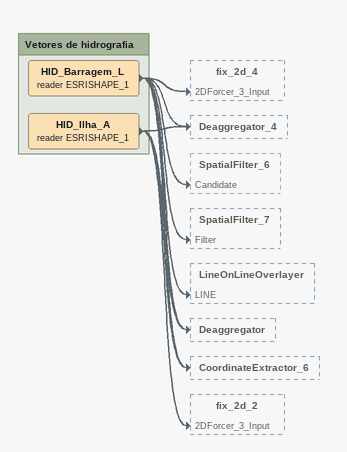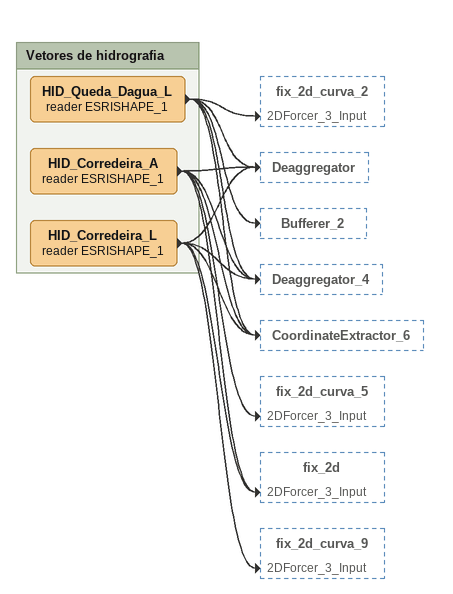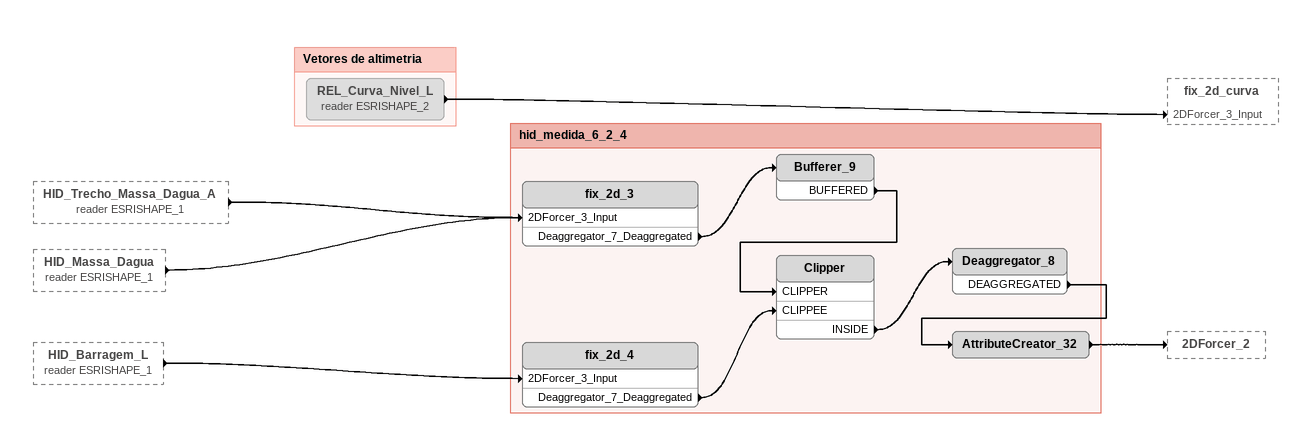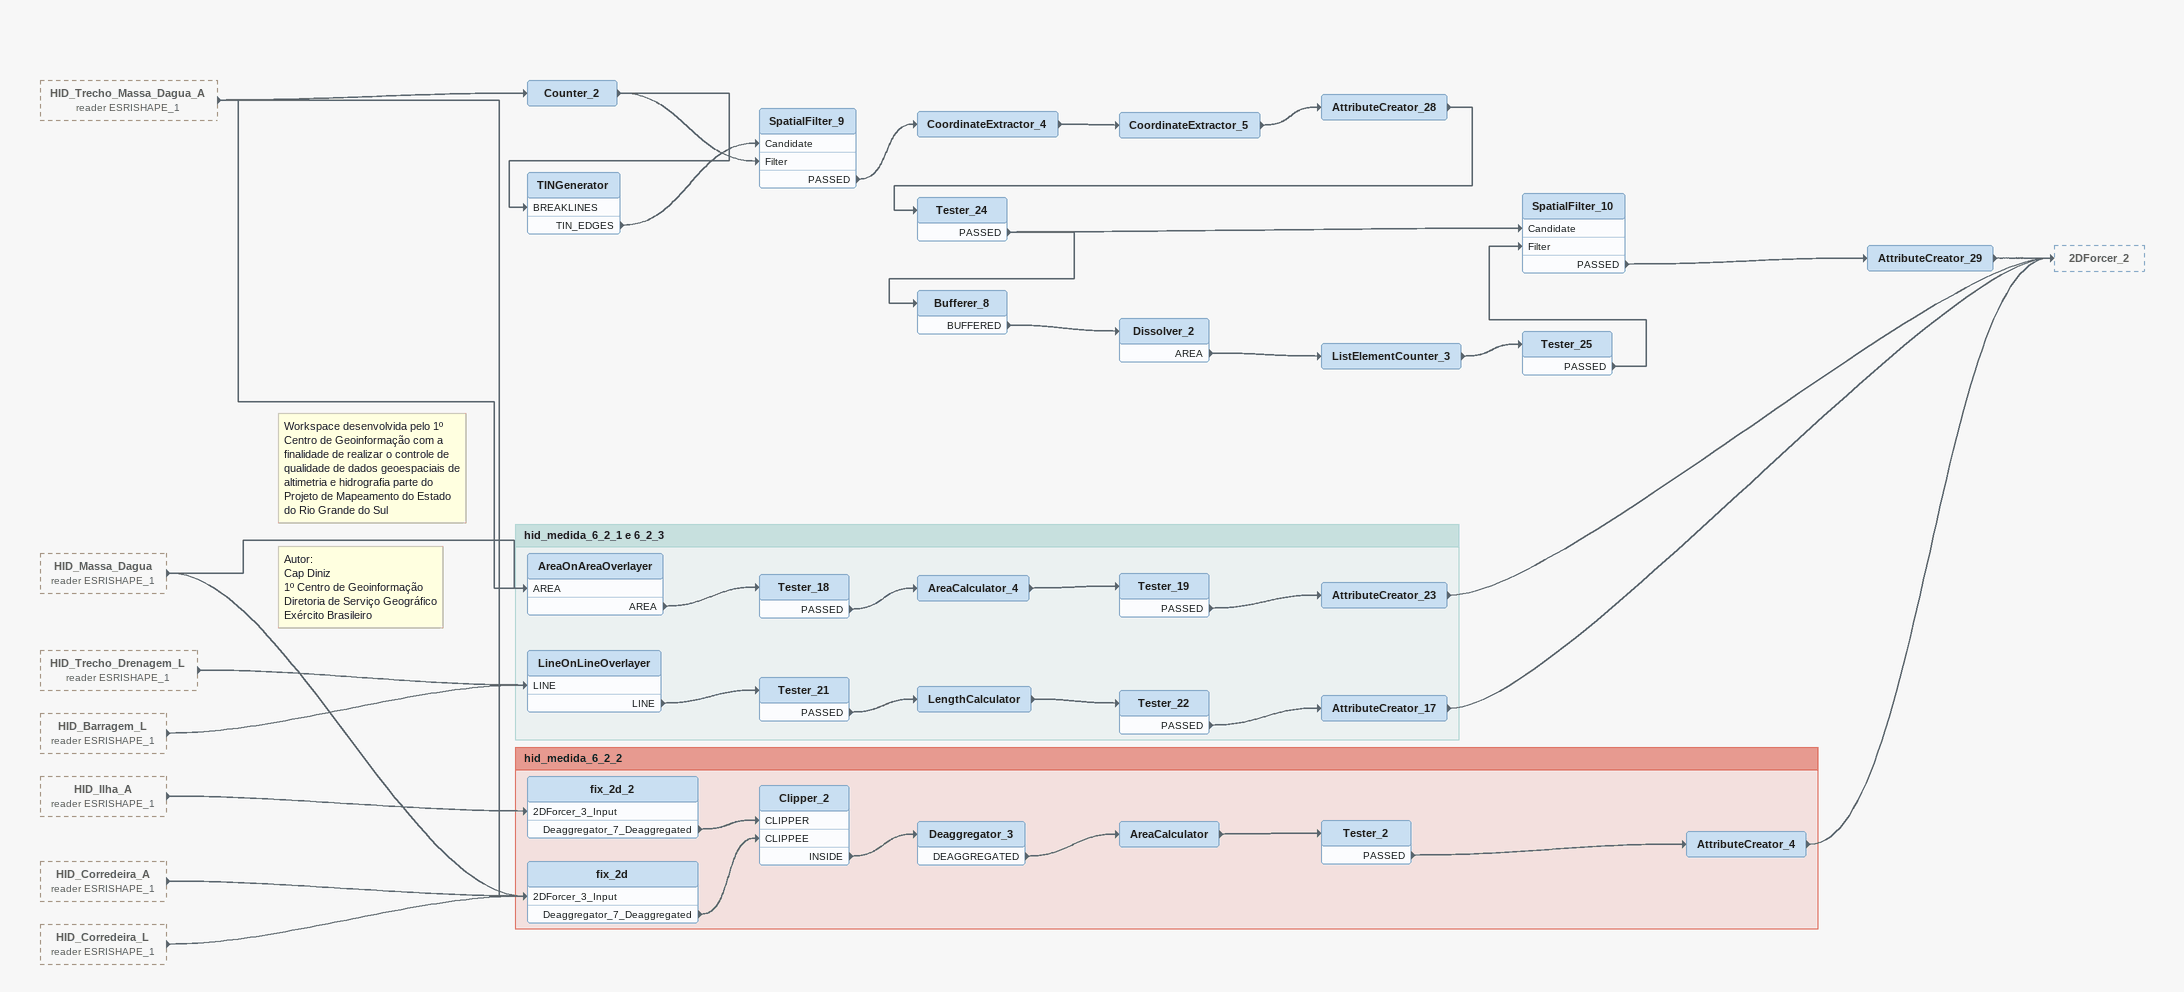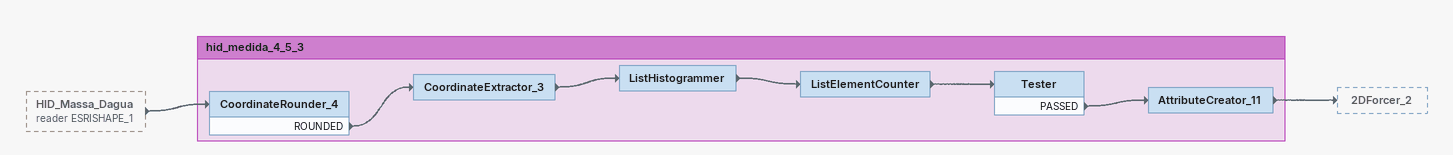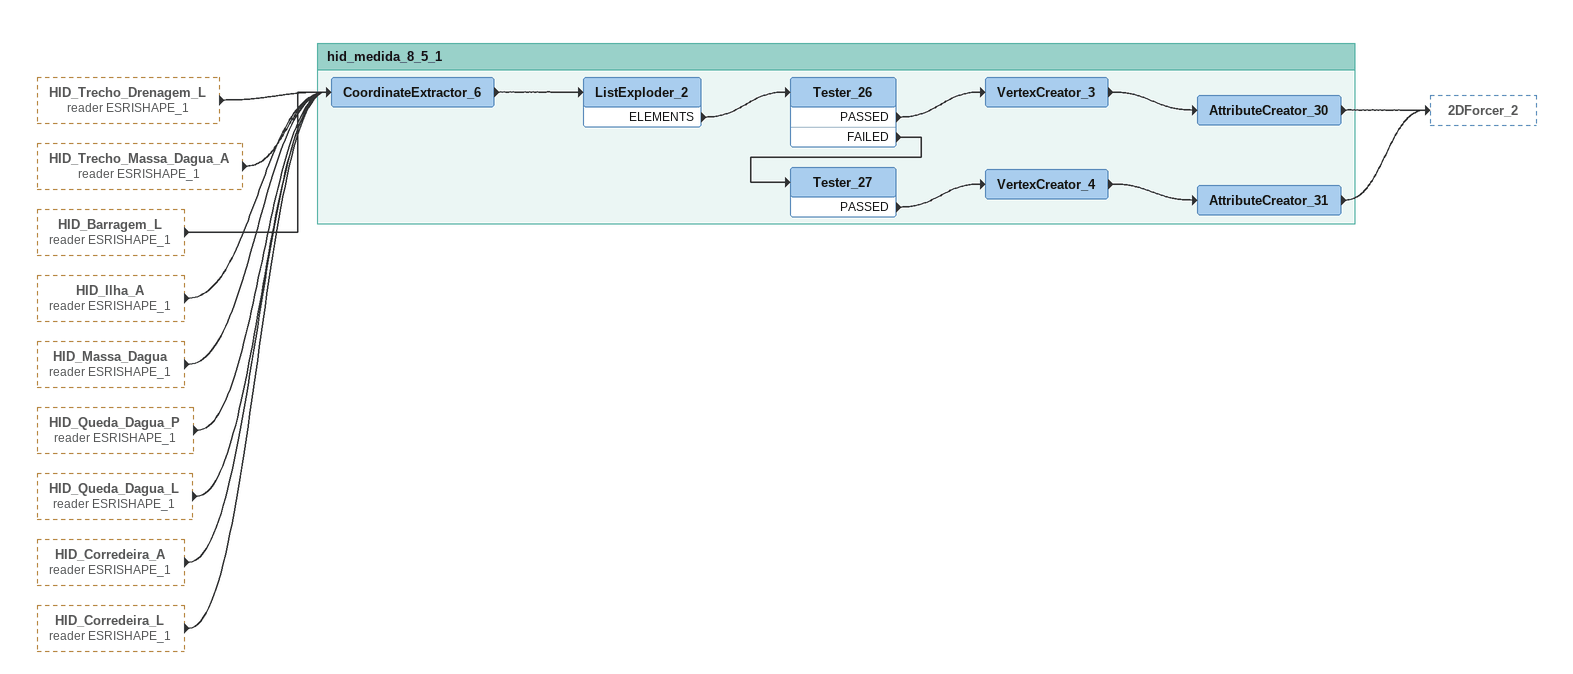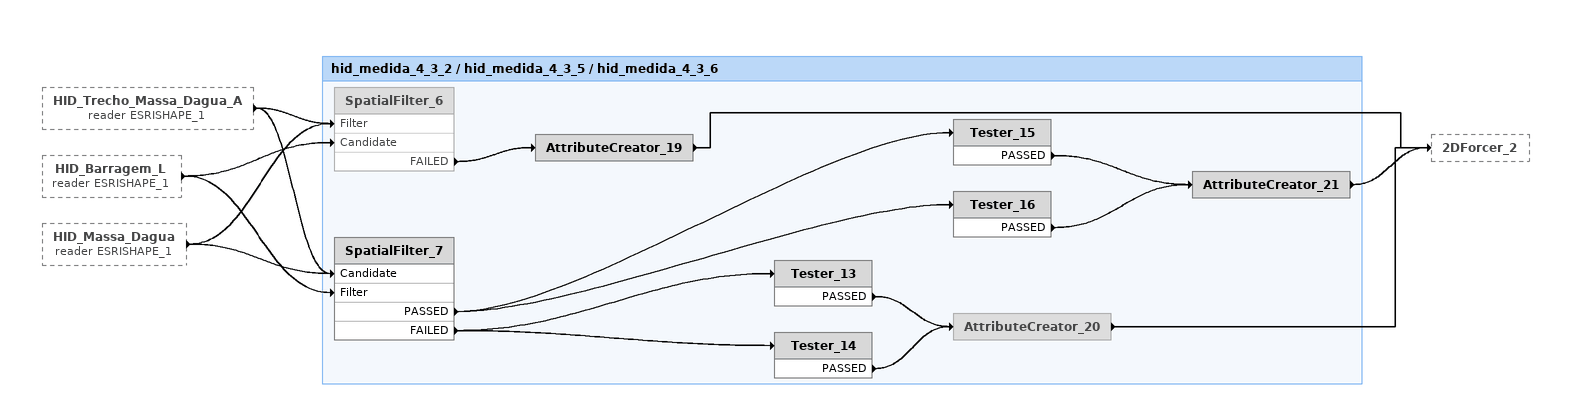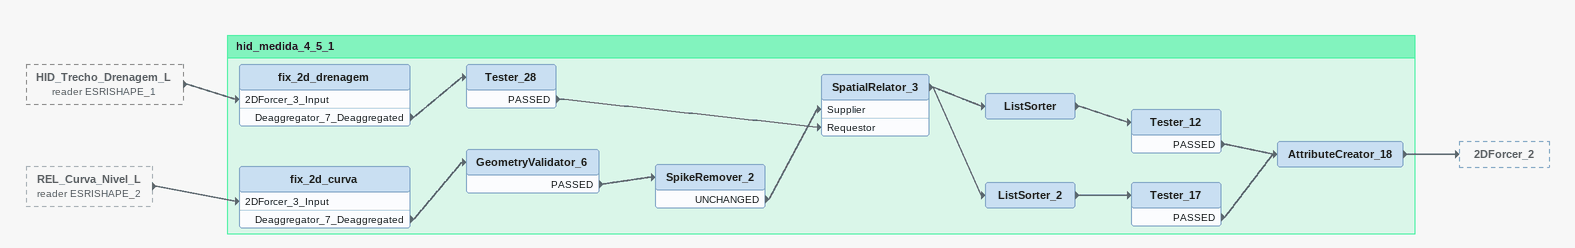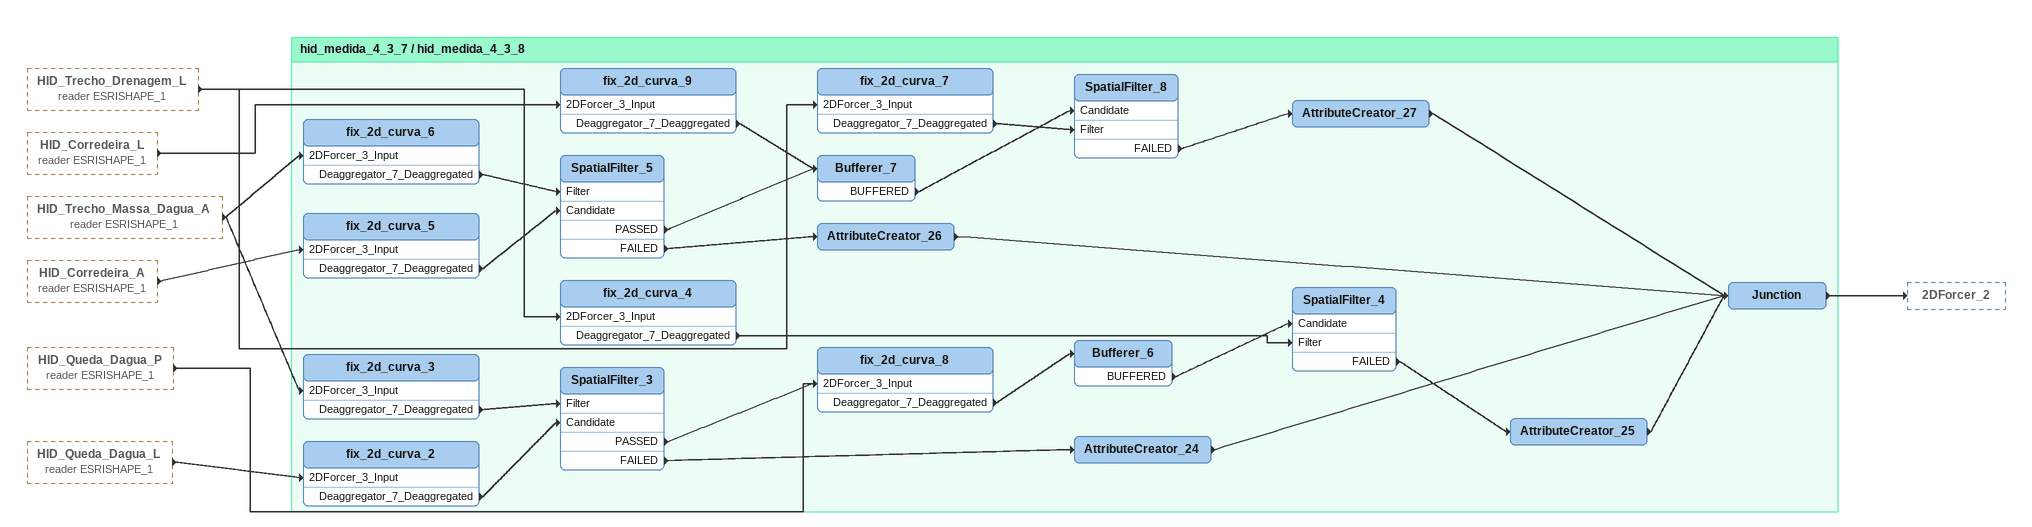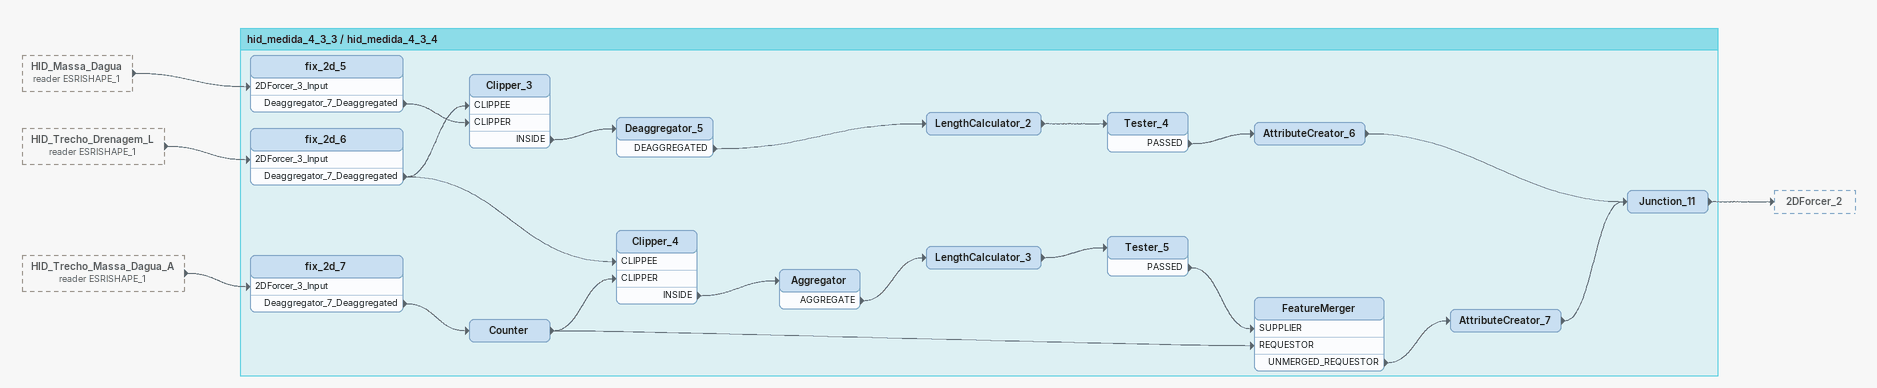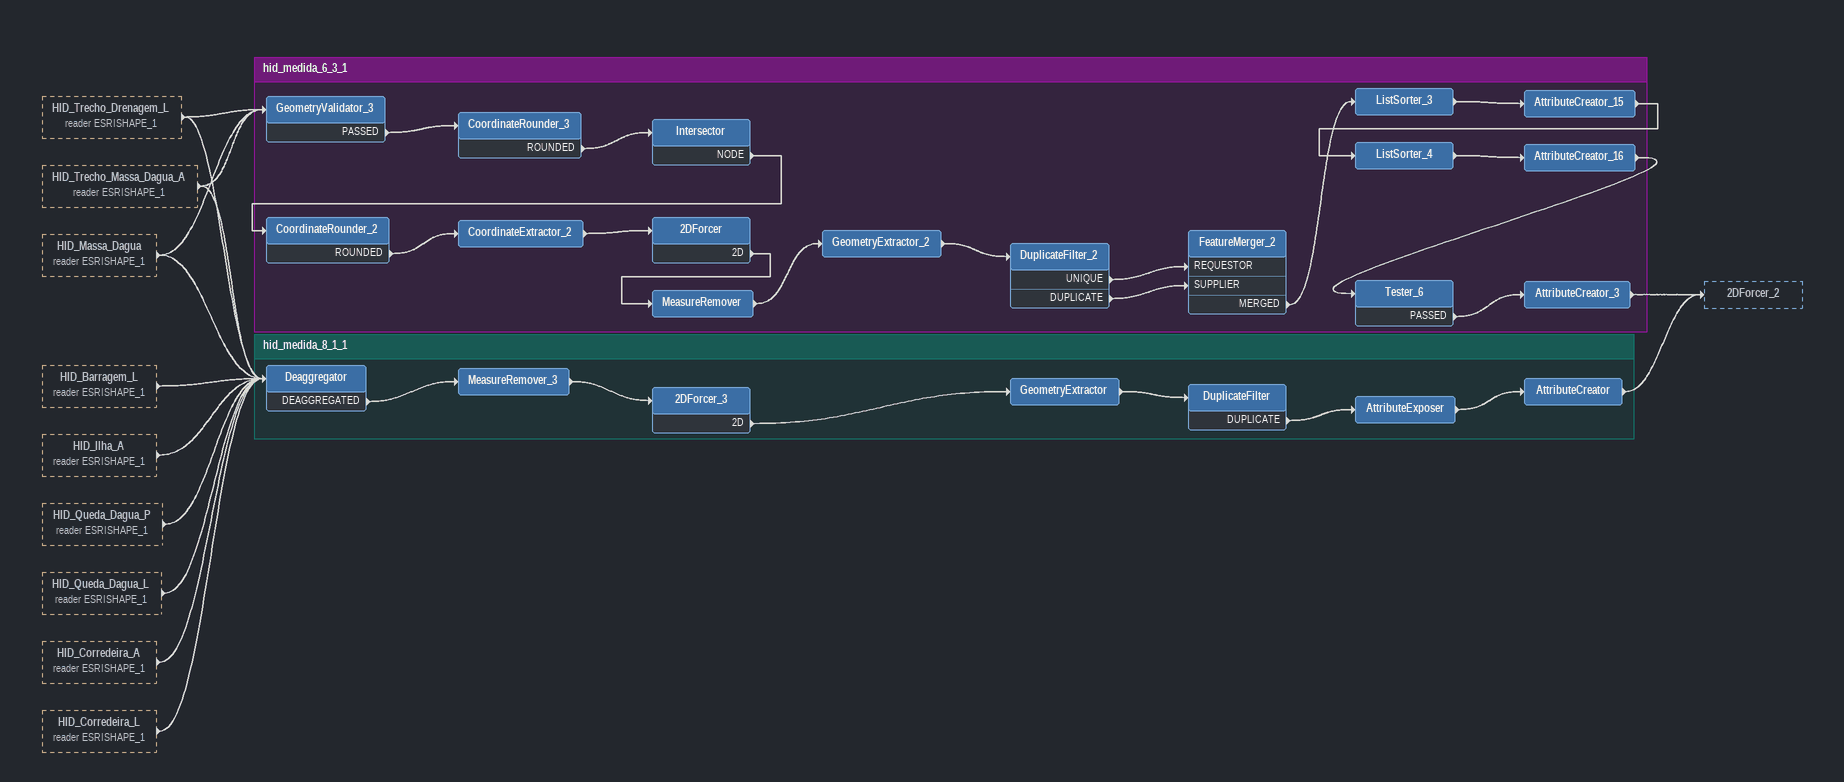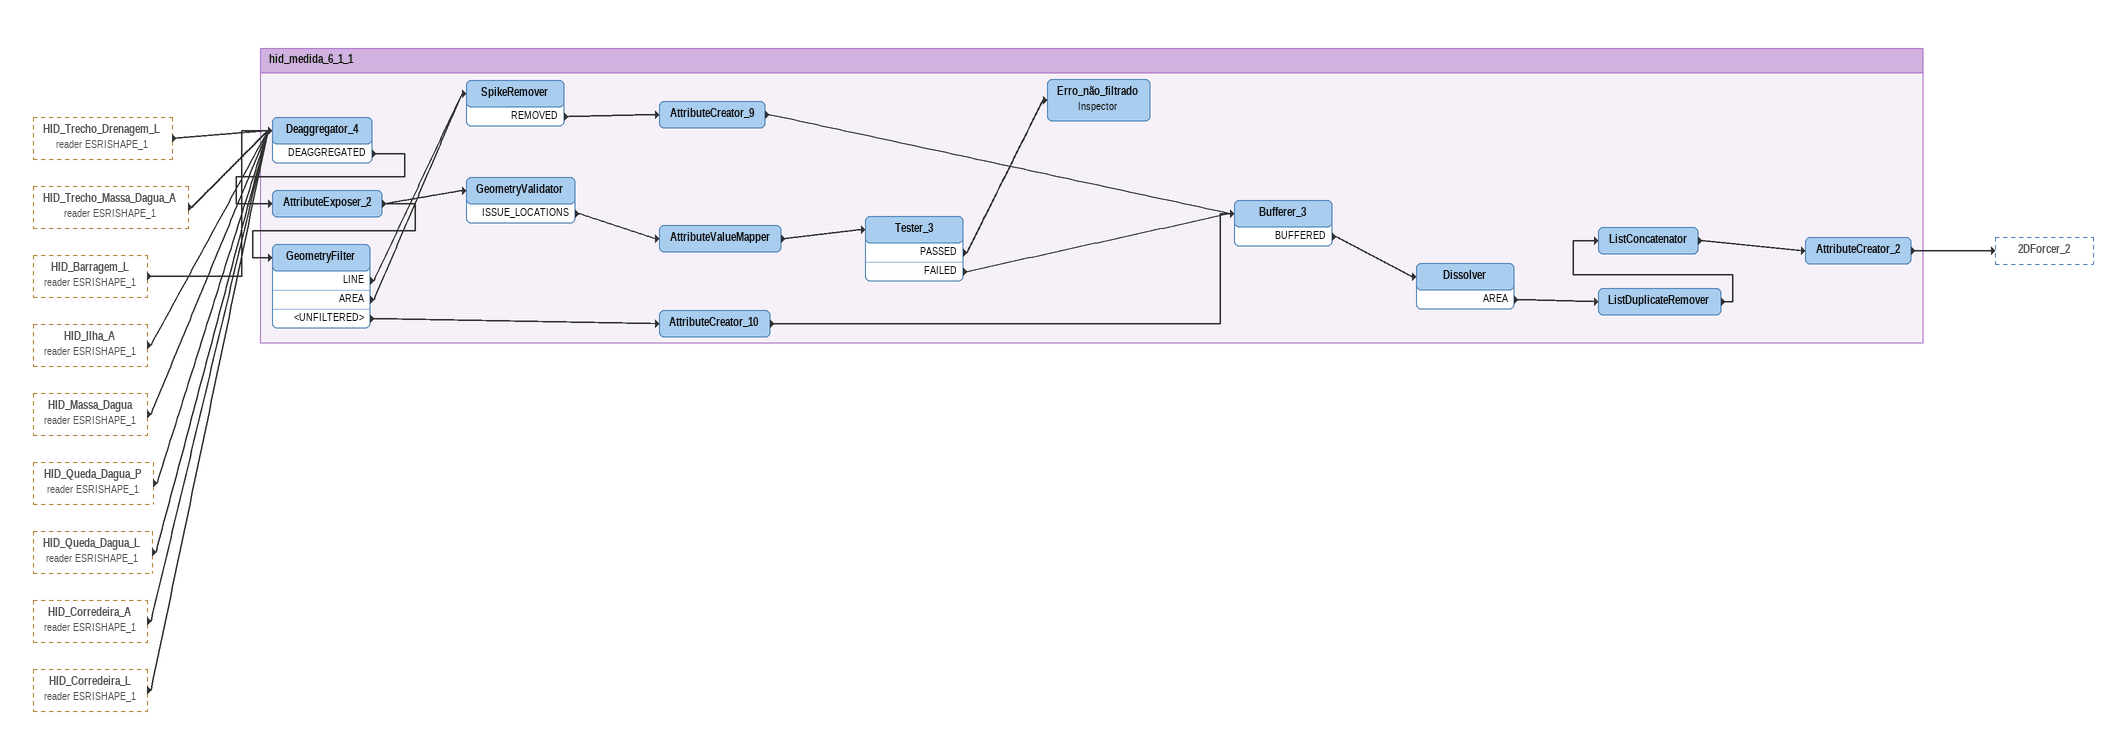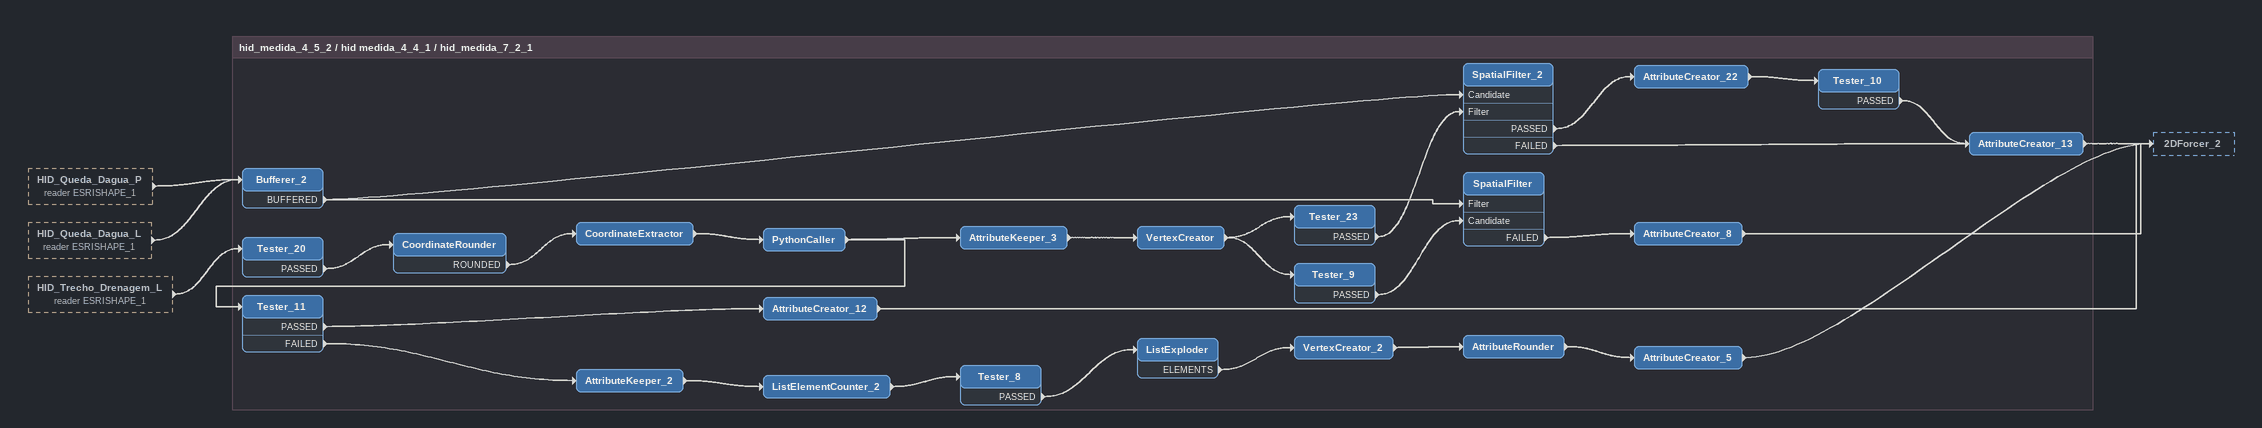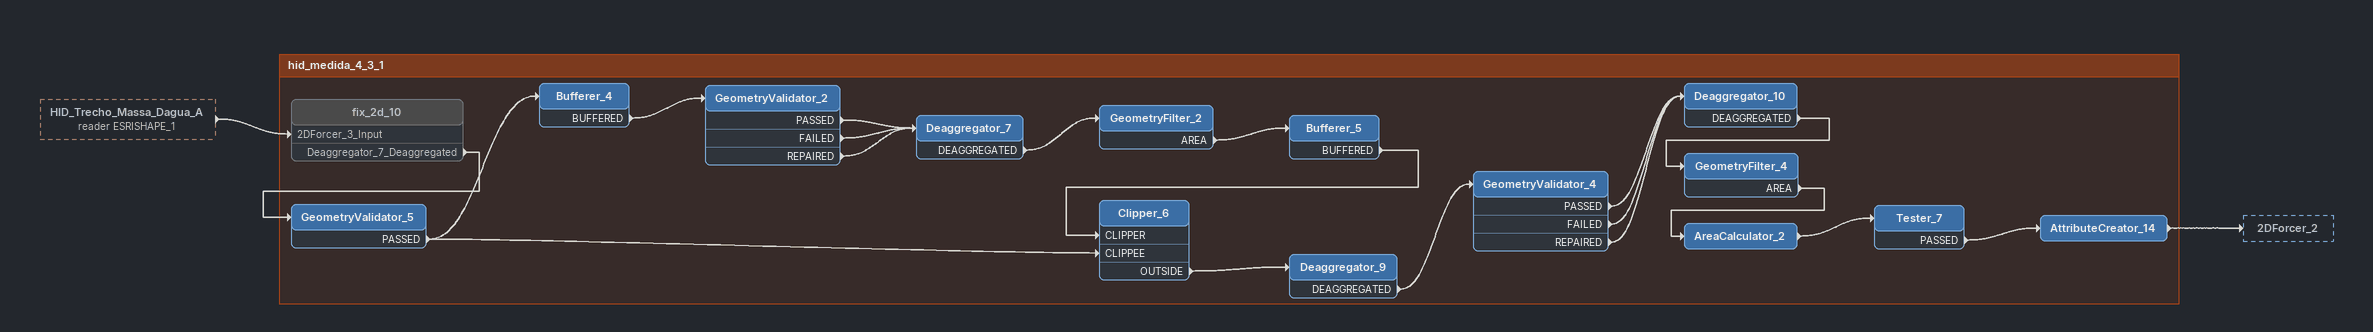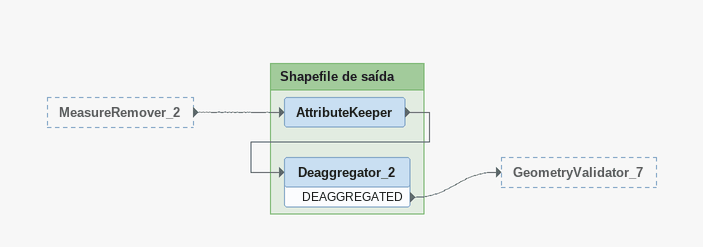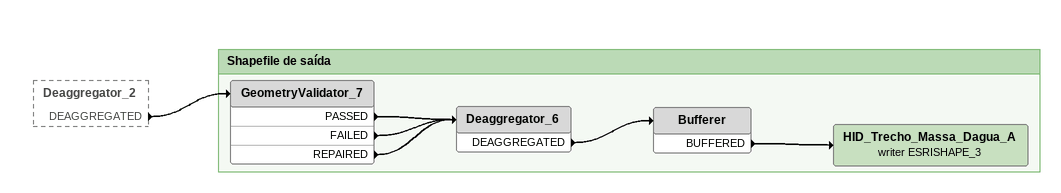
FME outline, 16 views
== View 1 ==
Bookmark: Vetores de hidrografia
HID_Barragem_L (reader ESRISHAPE_1)
    -> fix_2d_4 [2DForcer_3_Input]
    -> Deaggregator_4
    -> SpatialFilter_6 [Candidate]
    -> SpatialFilter_7 [Filter]
    -> LineOnLineOverlayer [LINE]
    -> Deaggregator
    -> CoordinateExtractor_6
HID_Ilha_A (reader ESRISHAPE_1)
    -> fix_2d_2 [2DForcer_3_Input]
    -> Deaggregator_4
    -> Deaggregator
    -> CoordinateExtractor_6

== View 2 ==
Bookmark: Vetores de hidrografia
HID_Queda_Dagua_L (reader ESRISHAPE_1)
    -> fix_2d_curva_2 [2DForcer_3_Input]
    -> Deaggregator
    -> Bufferer_2
    -> Deaggregator_4
    -> CoordinateExtractor_6
HID_Corredeira_A (reader ESRISHAPE_1)
    -> fix_2d_curva_5 [2DForcer_3_Input]
    -> Deaggregator
    -> Deaggregator_4
    -> fix_2d [2DForcer_3_Input]
    -> CoordinateExtractor_6
HID_Corredeira_L (reader ESRISHAPE_1)
    -> Deaggregator_4
    -> fix_2d [2DForcer_3_Input]
    -> Deaggregator
    -> CoordinateExtractor_6
    -> fix_2d_curva_9 [2DForcer_3_Input]

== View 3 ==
HID_Trecho_Massa_Dagua_A (reader ESRISHAPE_1) [outside]
    -> fix_2d_3 [2DForcer_3_Input]
HID_Massa_Dagua (reader ESRISHAPE_1) [outside]
    -> fix_2d_3 [2DForcer_3_Input]
HID_Barragem_L (reader ESRISHAPE_1) [outside]
    -> fix_2d_4 [2DForcer_3_Input]

Bookmark: hid_medida_6_2_4
fix_2d_4
    Deaggregator_7_Deaggregated -> Clipper [CLIPPEE]
fix_2d_3
    Deaggregator_7_Deaggregated -> Bufferer_9
Bufferer_9
    BUFFERED -> Clipper [CLIPPER]
Clipper
    INSIDE -> Deaggregator_8
Deaggregator_8
    DEAGGREGATED -> AttributeCreator_32
AttributeCreator_32
    -> 2DForcer_2

Bookmark: Vetores de altimetria
REL_Curva_Nivel_L (reader ESRISHAPE_2) [off]
    -> fix_2d_curva [2DForcer_3_Input]

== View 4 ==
HID_Trecho_Massa_Dagua_A (reader ESRISHAPE_1) [outside]
    -> fix_2d [2DForcer_3_Input]
    -> AreaOnAreaOverlayer [AREA]
    -> Counter_2
HID_Massa_Dagua (reader ESRISHAPE_1) [outside]
    -> fix_2d [2DForcer_3_Input]
    -> AreaOnAreaOverlayer [AREA]
HID_Trecho_Drenagem_L (reader ESRISHAPE_1) [outside]
    -> LineOnLineOverlayer [LINE]
HID_Barragem_L (reader ESRISHAPE_1) [outside]
    -> LineOnLineOverlayer [LINE]
HID_Ilha_A (reader ESRISHAPE_1) [outside]
    -> fix_2d_2 [2DForcer_3_Input]
HID_Corredeira_A (reader ESRISHAPE_1) [outside]
    -> fix_2d [2DForcer_3_Input]
HID_Corredeira_L (reader ESRISHAPE_1) [outside]
    -> fix_2d [2DForcer_3_Input]
Counter_2
    -> TINGenerator [BREAKLINES]
    -> SpatialFilter_9 [Filter]
Note: Workspace desenvolvida pelo 1º Centro de Geoinformação com a finalidade de realizar o controle de qualidade de dados geoespaciais de altimetria e hidrografia parte do Projeto de Mapeamento do Estado do Rio Grande do Sul
Note: Autor: / Cap Diniz / 1º Centro de Geoinformação / Diretoria de Serviço Geográfico / Exército Brasileiro
TINGenerator
    TIN_EDGES -> SpatialFilter_9 [Candidate]
SpatialFilter_9
    PASSED -> CoordinateExtractor_4
CoordinateExtractor_4
    -> CoordinateExtractor_5
CoordinateExtractor_5
    -> AttributeCreator_28
AttributeCreator_28
    -> Tester_24
Tester_24
    PASSED -> Bufferer_8
    PASSED -> SpatialFilter_10 [Candidate]
Bufferer_8
    BUFFERED -> Dissolver_2
Dissolver_2
    AREA -> ListElementCounter_3
ListElementCounter_3
    -> Tester_25
Tester_25
    PASSED -> SpatialFilter_10 [Filter]
SpatialFilter_10
    PASSED -> AttributeCreator_29
AttributeCreator_29
    -> 2DForcer_2

Bookmark: hid_medida_6_2_2
fix_2d_2
    Deaggregator_7_Deaggregated -> Clipper_2 [CLIPPER]
fix_2d
    Deaggregator_7_Deaggregated -> Clipper_2 [CLIPPEE]
Clipper_2
    INSIDE -> Deaggregator_3
Deaggregator_3
    DEAGGREGATED -> AreaCalculator
AreaCalculator
    -> Tester_2
Tester_2
    PASSED -> AttributeCreator_4
AttributeCreator_4
    -> 2DForcer_2

Bookmark: hid_medida_6_2_1 e 6_2_3
LineOnLineOverlayer
    LINE -> Tester_21
Tester_21
    PASSED -> LengthCalculator
LengthCalculator
    -> Tester_22
Tester_22
    PASSED -> AttributeCreator_17
AttributeCreator_17
    -> 2DForcer_2
AreaOnAreaOverlayer
    AREA -> Tester_18
Tester_18
    PASSED -> AreaCalculator_4
AreaCalculator_4
    -> Tester_19
Tester_19
    PASSED -> AttributeCreator_23
AttributeCreator_23
    -> 2DForcer_2

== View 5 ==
HID_Massa_Dagua (reader ESRISHAPE_1) [outside]
    -> CoordinateRounder_4

Bookmark: hid_medida_4_5_3
CoordinateRounder_4
    ROUNDED -> CoordinateExtractor_3
CoordinateExtractor_3
    -> ListHistogrammer
ListHistogrammer
    -> ListElementCounter
ListElementCounter
    -> Tester
Tester
    PASSED -> AttributeCreator_11
AttributeCreator_11
    -> 2DForcer_2

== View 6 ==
HID_Trecho_Drenagem_L (reader ESRISHAPE_1) [outside]
    -> CoordinateExtractor_6
HID_Trecho_Massa_Dagua_A (reader ESRISHAPE_1) [outside]
    -> CoordinateExtractor_6
HID_Barragem_L (reader ESRISHAPE_1) [outside]
    -> CoordinateExtractor_6
HID_Ilha_A (reader ESRISHAPE_1) [outside]
    -> CoordinateExtractor_6
HID_Massa_Dagua (reader ESRISHAPE_1) [outside]
    -> CoordinateExtractor_6
HID_Queda_Dagua_P (reader ESRISHAPE_1) [outside]
    -> CoordinateExtractor_6
HID_Queda_Dagua_L (reader ESRISHAPE_1) [outside]
    -> CoordinateExtractor_6
HID_Corredeira_A (reader ESRISHAPE_1) [outside]
    -> CoordinateExtractor_6
HID_Corredeira_L (reader ESRISHAPE_1) [outside]
    -> CoordinateExtractor_6

Bookmark: hid_medida_8_5_1
CoordinateExtractor_6
    -> ListExploder_2
ListExploder_2
    ELEMENTS -> Tester_26
Tester_26
    PASSED -> VertexCreator_3
    FAILED -> Tester_27
VertexCreator_3
    -> AttributeCreator_30
AttributeCreator_30
    -> 2DForcer_2
Tester_27
    PASSED -> VertexCreator_4
VertexCreator_4
    -> AttributeCreator_31
AttributeCreator_31
    -> 2DForcer_2

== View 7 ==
HID_Trecho_Massa_Dagua_A (reader ESRISHAPE_1) [outside]
    -> SpatialFilter_6 [Filter]
    -> SpatialFilter_7 [Candidate]
HID_Barragem_L (reader ESRISHAPE_1) [outside]
    -> SpatialFilter_6 [Candidate]
    -> SpatialFilter_7 [Filter]
HID_Massa_Dagua (reader ESRISHAPE_1) [outside]
    -> SpatialFilter_6 [Filter]
    -> SpatialFilter_7 [Candidate]

Bookmark: hid_medida_4_3_2 / hid_medida_4_3_5 / hid_medida_4_3_6
SpatialFilter_6 [off]
    FAILED -> AttributeCreator_19
AttributeCreator_19
    -> 2DForcer_2
SpatialFilter_7
    PASSED -> Tester_15
    PASSED -> Tester_16
    FAILED -> Tester_13
    FAILED -> Tester_14
Tester_15
    PASSED -> AttributeCreator_21
Tester_16
    PASSED -> AttributeCreator_21
AttributeCreator_21
    -> 2DForcer_2
Tester_13
    PASSED -> AttributeCreator_20
Tester_14
    PASSED -> AttributeCreator_20
AttributeCreator_20 [off]
    -> 2DForcer_2

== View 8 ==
HID_Trecho_Drenagem_L (reader ESRISHAPE_1) [outside]
    -> fix_2d_drenagem [2DForcer_3_Input]
REL_Curva_Nivel_L (reader ESRISHAPE_2) [outside]
    -> fix_2d_curva [2DForcer_3_Input]

Bookmark: hid_medida_4_5_1
fix_2d_drenagem
    Deaggregator_7_Deaggregated -> Tester_28
Tester_28
    PASSED -> SpatialRelator_3 [Requestor]
fix_2d_curva
    Deaggregator_7_Deaggregated -> GeometryValidator_6
GeometryValidator_6
    PASSED -> SpikeRemover_2
SpikeRemover_2
    UNCHANGED -> SpatialRelator_3 [Supplier]
SpatialRelator_3
    -> ListSorter
    -> ListSorter_2
ListSorter
    -> Tester_12
Tester_12
    PASSED -> AttributeCreator_18
ListSorter_2
    -> Tester_17
Tester_17
    PASSED -> AttributeCreator_18
AttributeCreator_18
    -> 2DForcer_2

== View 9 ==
HID_Trecho_Drenagem_L (reader ESRISHAPE_1) [outside]
    -> fix_2d_curva_7 [2DForcer_3_Input]
    -> fix_2d_curva_4 [2DForcer_3_Input]
HID_Corredeira_L (reader ESRISHAPE_1) [outside]
    -> fix_2d_curva_9 [2DForcer_3_Input]
HID_Trecho_Massa_Dagua_A (reader ESRISHAPE_1) [outside]
    -> fix_2d_curva_6 [2DForcer_3_Input]
    -> fix_2d_curva_3 [2DForcer_3_Input]
HID_Corredeira_A (reader ESRISHAPE_1) [outside]
    -> fix_2d_curva_5 [2DForcer_3_Input]
HID_Queda_Dagua_P (reader ESRISHAPE_1) [outside]
    -> fix_2d_curva_8 [2DForcer_3_Input]
HID_Queda_Dagua_L (reader ESRISHAPE_1) [outside]
    -> fix_2d_curva_2 [2DForcer_3_Input]

Bookmark: hid_medida_4_3_7 / hid_medida_4_3_8
fix_2d_curva_7
    Deaggregator_7_Deaggregated -> SpatialFilter_8 [Filter]
fix_2d_curva_4
    Deaggregator_7_Deaggregated -> SpatialFilter_4 [Filter]
fix_2d_curva_6
    Deaggregator_7_Deaggregated -> SpatialFilter_5 [Filter]
fix_2d_curva_3
    Deaggregator_7_Deaggregated -> SpatialFilter_3 [Filter]
fix_2d_curva_2
    Deaggregator_7_Deaggregated -> SpatialFilter_3 [Candidate]
SpatialFilter_3
    PASSED -> fix_2d_curva_8 [2DForcer_3_Input]
    FAILED -> AttributeCreator_24
fix_2d_curva_8
    Deaggregator_7_Deaggregated -> Bufferer_6
Bufferer_6
    BUFFERED -> SpatialFilter_4 [Candidate]
SpatialFilter_4
    FAILED -> AttributeCreator_25
AttributeCreator_25
    -> Junction
AttributeCreator_24
    -> Junction
fix_2d_curva_5
    Deaggregator_7_Deaggregated -> SpatialFilter_5 [Candidate]
SpatialFilter_5
    PASSED -> Bufferer_7
    FAILED -> AttributeCreator_26
AttributeCreator_26
    -> Junction
fix_2d_curva_9
    Deaggregator_7_Deaggregated -> Bufferer_7
Bufferer_7
    BUFFERED -> SpatialFilter_8 [Candidate]
SpatialFilter_8
    FAILED -> AttributeCreator_27
AttributeCreator_27
    -> Junction
Junction
    -> 2DForcer_2

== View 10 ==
HID_Massa_Dagua (reader ESRISHAPE_1) [outside]
    -> fix_2d_5 [2DForcer_3_Input]
HID_Trecho_Drenagem_L (reader ESRISHAPE_1) [outside]
    -> fix_2d_6 [2DForcer_3_Input]
HID_Trecho_Massa_Dagua_A (reader ESRISHAPE_1) [outside]
    -> fix_2d_7 [2DForcer_3_Input]

Bookmark: hid_medida_4_3_3 / hid_medida_4_3_4
fix_2d_5
    Deaggregator_7_Deaggregated -> Clipper_3 [CLIPPER]
fix_2d_6
    Deaggregator_7_Deaggregated -> Clipper_3 [CLIPPEE]
    Deaggregator_7_Deaggregated -> Clipper_4 [CLIPPEE]
Clipper_3
    INSIDE -> Deaggregator_5
Deaggregator_5
    DEAGGREGATED -> LengthCalculator_2
LengthCalculator_2
    -> Tester_4
Tester_4
    PASSED -> AttributeCreator_6
AttributeCreator_6
    -> Junction_11
fix_2d_7
    Deaggregator_7_Deaggregated -> Counter
Counter
    -> Clipper_4 [CLIPPER]
    -> FeatureMerger [REQUESTOR]
Clipper_4
    INSIDE -> Aggregator
Aggregator
    AGGREGATE -> LengthCalculator_3
LengthCalculator_3
    -> Tester_5
Tester_5
    PASSED -> FeatureMerger [SUPPLIER]
FeatureMerger
    UNMERGED_REQUESTOR -> AttributeCreator_7
AttributeCreator_7
    -> Junction_11
Junction_11
    -> 2DForcer_2

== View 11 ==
HID_Trecho_Drenagem_L (reader ESRISHAPE_1) [outside]
    -> GeometryValidator_3
    -> Deaggregator
HID_Trecho_Massa_Dagua_A (reader ESRISHAPE_1) [outside]
    -> Deaggregator
    -> GeometryValidator_3
HID_Massa_Dagua (reader ESRISHAPE_1) [outside]
    -> Deaggregator
    -> GeometryValidator_3
HID_Barragem_L (reader ESRISHAPE_1) [outside]
    -> Deaggregator
HID_Ilha_A (reader ESRISHAPE_1) [outside]
    -> Deaggregator
HID_Queda_Dagua_P (reader ESRISHAPE_1) [outside]
    -> Deaggregator
HID_Queda_Dagua_L (reader ESRISHAPE_1) [outside]
    -> Deaggregator
HID_Corredeira_A (reader ESRISHAPE_1) [outside]
    -> Deaggregator
HID_Corredeira_L (reader ESRISHAPE_1) [outside]
    -> Deaggregator

Bookmark: hid_medida_6_3_1
GeometryValidator_3
    PASSED -> CoordinateRounder_3
CoordinateRounder_3
    ROUNDED -> Intersector
Intersector
    NODE -> CoordinateRounder_2
CoordinateRounder_2
    ROUNDED -> CoordinateExtractor_2
CoordinateExtractor_2
    -> 2DForcer
2DForcer
    2D -> MeasureRemover
MeasureRemover
    -> GeometryExtractor_2
GeometryExtractor_2
    -> DuplicateFilter_2
DuplicateFilter_2
    UNIQUE -> FeatureMerger_2 [REQUESTOR]
    DUPLICATE -> FeatureMerger_2 [SUPPLIER]
FeatureMerger_2
    MERGED -> ListSorter_3
ListSorter_3
    -> AttributeCreator_15
AttributeCreator_15
    -> ListSorter_4
ListSorter_4
    -> AttributeCreator_16
AttributeCreator_16
    -> Tester_6
Tester_6
    PASSED -> AttributeCreator_3
AttributeCreator_3
    -> 2DForcer_2

Bookmark: hid_medida_8_1_1
Deaggregator
    DEAGGREGATED -> MeasureRemover_3
MeasureRemover_3
    -> 2DForcer_3
2DForcer_3
    2D -> GeometryExtractor
GeometryExtractor
    -> DuplicateFilter
DuplicateFilter
    DUPLICATE -> AttributeExposer
AttributeExposer
    -> AttributeCreator
AttributeCreator
    -> 2DForcer_2

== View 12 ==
HID_Trecho_Drenagem_L (reader ESRISHAPE_1) [outside]
    -> Deaggregator_4
HID_Trecho_Massa_Dagua_A (reader ESRISHAPE_1) [outside]
    -> Deaggregator_4
HID_Barragem_L (reader ESRISHAPE_1) [outside]
    -> Deaggregator_4
HID_Ilha_A (reader ESRISHAPE_1) [outside]
    -> Deaggregator_4
HID_Massa_Dagua (reader ESRISHAPE_1) [outside]
    -> Deaggregator_4
HID_Queda_Dagua_P (reader ESRISHAPE_1) [outside]
    -> Deaggregator_4
HID_Queda_Dagua_L (reader ESRISHAPE_1) [outside]
    -> Deaggregator_4
HID_Corredeira_A (reader ESRISHAPE_1) [outside]
    -> Deaggregator_4
HID_Corredeira_L (reader ESRISHAPE_1) [outside]
    -> Deaggregator_4

Bookmark: hid_medida_6_1_1
Deaggregator_4
    DEAGGREGATED -> AttributeExposer_2
AttributeExposer_2
    -> GeometryFilter
    -> GeometryValidator
GeometryValidator
    ISSUE_LOCATIONS -> AttributeValueMapper
AttributeValueMapper
    -> Tester_3
Tester_3
    PASSED -> Erro_não_filtrado
    FAILED -> Bufferer_3
Erro_não_filtrado: Inspector
GeometryFilter
    LINE -> SpikeRemover
    AREA -> SpikeRemover
    <UNFILTERED> -> AttributeCreator_10
SpikeRemover
    REMOVED -> AttributeCreator_9
AttributeCreator_9
    -> Bufferer_3
AttributeCreator_10
    -> Bufferer_3
Bufferer_3
    BUFFERED -> Dissolver
Dissolver
    AREA -> ListDuplicateRemover
ListDuplicateRemover
    -> ListConcatenator
ListConcatenator
    -> AttributeCreator_2
AttributeCreator_2
    -> 2DForcer_2

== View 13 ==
HID_Queda_Dagua_P (reader ESRISHAPE_1) [outside]
    -> Bufferer_2
HID_Queda_Dagua_L (reader ESRISHAPE_1) [outside]
    -> Bufferer_2
HID_Trecho_Drenagem_L (reader ESRISHAPE_1) [outside]
    -> Tester_20

Bookmark: hid_medida_4_5_2 / hid medida_4_4_1 / hid_medida_7_2_1
Tester_20
    PASSED -> CoordinateRounder
CoordinateRounder
    ROUNDED -> CoordinateExtractor
CoordinateExtractor
    -> PythonCaller
PythonCaller
    -> Tester_11
    -> AttributeKeeper_3
AttributeKeeper_3
    -> VertexCreator
VertexCreator
    -> Tester_9
    -> Tester_23
Tester_23
    PASSED -> SpatialFilter_2 [Filter]
Tester_9
    PASSED -> SpatialFilter [Candidate]
Tester_11
    PASSED -> AttributeCreator_12
    FAILED -> AttributeKeeper_2
AttributeCreator_12
    -> 2DForcer_2
AttributeKeeper_2
    -> ListElementCounter_2
ListElementCounter_2
    -> Tester_8
Tester_8
    PASSED -> ListExploder
ListExploder
    ELEMENTS -> VertexCreator_2
VertexCreator_2
    -> AttributeRounder
AttributeRounder
    -> AttributeCreator_5
AttributeCreator_5
    -> 2DForcer_2
Bufferer_2
    BUFFERED -> SpatialFilter [Filter]
    BUFFERED -> SpatialFilter_2 [Candidate]
SpatialFilter_2
    PASSED -> AttributeCreator_22
    FAILED -> AttributeCreator_13
AttributeCreator_22
    -> Tester_10
Tester_10
    PASSED -> AttributeCreator_13
AttributeCreator_13
    -> 2DForcer_2
SpatialFilter
    FAILED -> AttributeCreator_8
AttributeCreator_8
    -> 2DForcer_2

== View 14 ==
HID_Trecho_Massa_Dagua_A (reader ESRISHAPE_1) [outside]
    -> fix_2d_10 [2DForcer_3_Input]

Bookmark: hid_medida_4_3_1
fix_2d_10 [off]
    Deaggregator_7_Deaggregated -> GeometryValidator_5
GeometryValidator_5
    PASSED -> Clipper_6 [CLIPPEE]
    PASSED -> Bufferer_4
Bufferer_4
    BUFFERED -> GeometryValidator_2
GeometryValidator_2
    PASSED -> Deaggregator_7
    FAILED -> Deaggregator_7
    REPAIRED -> Deaggregator_7
Deaggregator_7
    DEAGGREGATED -> GeometryFilter_2
GeometryFilter_2
    AREA -> Bufferer_5
Bufferer_5
    BUFFERED -> Clipper_6 [CLIPPER]
Clipper_6
    OUTSIDE -> Deaggregator_9
Deaggregator_9
    DEAGGREGATED -> GeometryValidator_4
GeometryValidator_4
    PASSED -> Deaggregator_10
    FAILED -> Deaggregator_10
    REPAIRED -> Deaggregator_10
Deaggregator_10
    DEAGGREGATED -> GeometryFilter_4
GeometryFilter_4
    AREA -> AreaCalculator_2
AreaCalculator_2
    -> Tester_7
Tester_7
    PASSED -> AttributeCreator_14
AttributeCreator_14
    -> 2DForcer_2

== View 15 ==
MeasureRemover_2 [outside]
    -> AttributeKeeper

Bookmark: Shapefile de saída
AttributeKeeper
    -> Deaggregator_2
Deaggregator_2
    DEAGGREGATED -> GeometryValidator_7

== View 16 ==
Deaggregator_2 [outside]
    DEAGGREGATED -> GeometryValidator_7

Bookmark: Shapefile de saída
GeometryValidator_7
    PASSED -> Deaggregator_6
    FAILED -> Deaggregator_6
    REPAIRED -> Deaggregator_6
Deaggregator_6
    DEAGGREGATED -> Bufferer
Bufferer
    BUFFERED -> HID_Trecho_Massa_Dagua_A (writer ESRISHAPE_3)
HID_Trecho_Massa_Dagua_A (writer ESRISHAPE_3)
